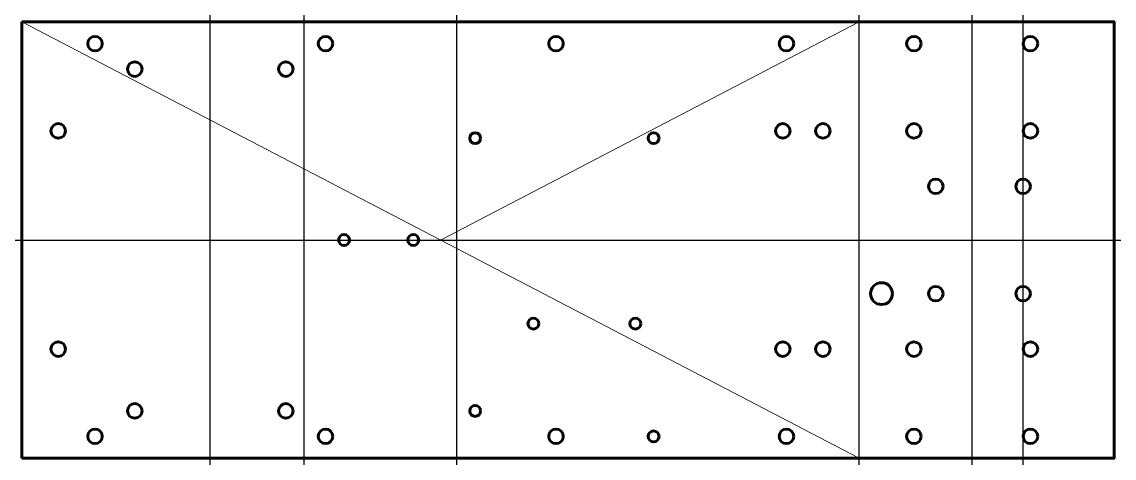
# Model space of a CAD drawing. Header units: millimetres. Extents: x -115 to 185, y -60 to 60.
import ezdxf

# ---------------------------------------------------------------- set-up
doc = ezdxf.new("R2010")
doc.units = ezdxf.units.MM
doc.linetypes.add('K5LT_BASIC', pattern=[0])
doc.linetypes.add('K5LT_THIN', pattern=[0])

msp = doc.modelspace()

# ---------------------------------------------------------------- linework, layer by layer
at = {"color": 150, "linetype": 'K5LT_BASIC', "lineweight": 60, "true_color": 0x0080ff}
for p, q in [((-115, 60), (115, 60)), ((-115, -60), (-115, 60)), ((115, -60), (-115, -60))]:
    msp.add_line(p, q, dxfattribs=at)
at = {"color": 7, "linetype": 'K5LT_THIN', "lineweight": 18}
for p, q in [((-115, 60), (115, -60)), ((115, 60), (0, 0))]:
    msp.add_line(p, q, dxfattribs=at)
at = {"color": 232, "true_color": 0xc52b79}
for p, direction in [((-63.25, -47), (0, 1)), ((-37.5, -47), (0, 1)), ((4.5, 0), (0, 1)), ((115, 60), (0, 1)), ((146, 54), (0, 1)), ((160, 0), (0, 1)), ((115, 0), (1, 0))]:
    msp.add_xline(p, direction, dxfattribs=at)
at = {"color": 150, "linetype": 'K5LT_BASIC', "lineweight": 60, "true_color": 0x0080ff}
msp.add_lwpolyline([(115, 60), (185, 60), (185, -60), (115, -60)], dxfattribs=at)
for centre, radius in [((-94.9, 54), 2), ((-31.6, 54), 2), ((31.7, 54), 2), ((95, 54), 2), ((130, 54), 2), ((162, 54), 2), ((-84, 47), 2), ((-42.5, 47), 2), ((-105, 30), 2), ((94, 30), 2), ((105, 30), 2), ((130, 30), 2), ((162, 30), 2), ((9.5, 28), 1.5), ((58.5, 28), 1.5), ((136, 14.75), 2), ((160, 14.75), 2), ((-26.5, 0), 1.5), ((-7.5, 0), 1.5), ((121.12, -14.75), 3), ((136, -14.75), 2), ((160, -14.75), 2), ((25.5, -23), 1.5), ((53.5, -23), 1.5), ((-105, -30), 2), ((94, -30), 2), ((105, -30), 2), ((130, -30), 2), ((162, -30), 2), ((-84, -47), 2), ((-42.5, -47), 2), ((9.5, -47), 1.5), ((-94.9, -54), 2), ((-31.6, -54), 2), ((31.7, -54), 2), ((58.5, -54), 1.5), ((95, -54), 2), ((130, -54), 2), ((162, -54), 2)]:
    msp.add_circle(centre, radius, dxfattribs=at)
msp.add_point((0, 0))

doc.saveas('drawing.dxf')
